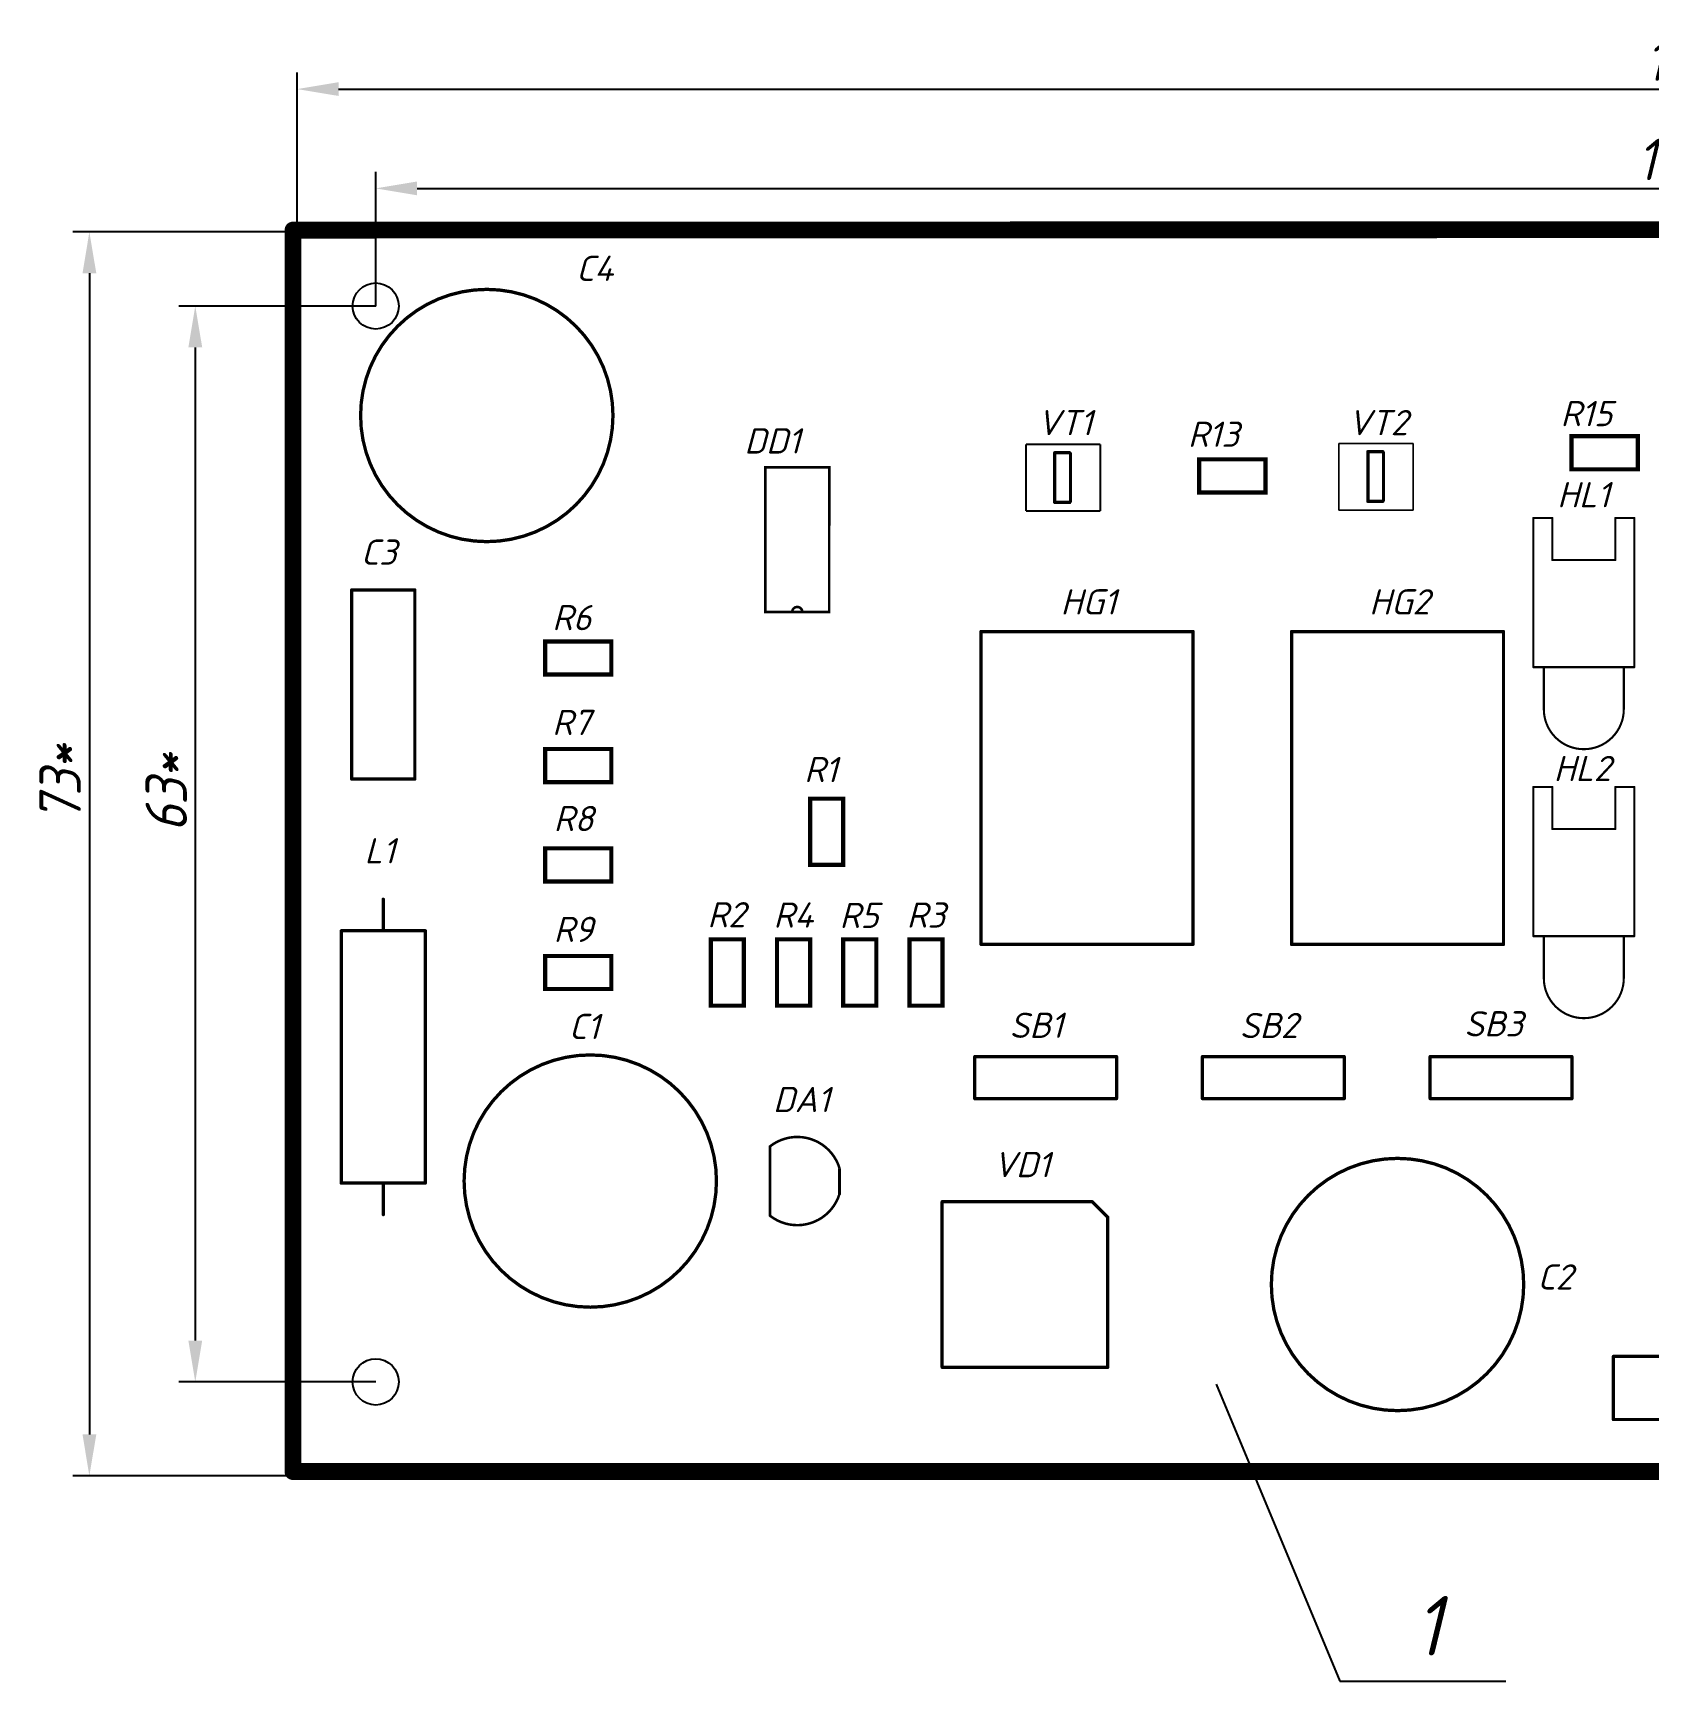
# Model space of a CAD drawing. Header units: millimetres. Extents: x 255 to 1987, y -1 to 775.
# Drawn here: x 1560.5 to 1755.6, y 387 to 586.1 of the extents above; entities that cross this region are included whole.
import ezdxf

# ---------------------------------------------------------------- set-up
doc = ezdxf.new("R2010")
doc.units = ezdxf.units.MM
doc.header["$LTSCALE"] = 0.5
doc.linetypes.add('ACAD_ISO02W100', pattern=[15, 12, -3])
doc.layers.get('0').update_dxf_attribs({"lineweight": 60})
for name, color, linetype in [('3-размеры', 6, 'Continuous'), ('InternalPlane2', 16, 'Continuous'), ('Title', 7, 'Continuous'), ('TopOverlay', 2, 'Continuous')]:
    doc.layers.add(name, color=color, linetype=linetype)
doc.styles.get("Standard").update_dxf_attribs({"font": 'isocpeui.ttf', "width": 0.9})
doc.dimstyles.new('Standart', dxfattribs={"dimtxt": 5, "dimasz": 5, "dimexe": 2, "dimexo": 0, "dimgap": 1, "dimtad": 1, "dimtoh": 1, "dimdec": 0, "dimtxsty": 'Standard', "dimcen": 2.5, "dimadec": 0, "dimazin": 0, "dimtfac": 1, "dimtdec": 0, "dimtmove": 0, "dimatfit": 3, "dimldrblk": 'DOTSMALL', "dimfxl": 1, "dimarcsym": 0})

# ---------------------------------------------------------------- blocks, each defined once
blk = doc.blocks.new('*D51')
at = {"layer": '3-размеры', "color": 0, "lineweight": -2, "transparency": 16777216}
for p, q in [((1592.41, 562.3), (1592.41, 581.34)), ((1915.3, 562.3), (1915.3, 581.34)), ((1597.41, 579.34), (1910.3, 579.34))]:
    blk.add_line(p, q, dxfattribs=at)
at = {"layer": '3-размеры', "color": 0, "lineweight": 40, "transparency": 16777216}
for points in [[(1597.41, 580.18), (1597.41, 578.51), (1592.41, 579.34)], [(1910.3, 580.18), (1910.3, 578.51), (1915.3, 579.34)]]:
    blk.add_solid(points, dxfattribs=at)
at = {"layer": '3-размеры', "color": 0, "transparency": 16777216, "insert": (1761.09, 582.84), "char_height": 5, "attachment_point": 5}
blk.add_mtext('160*', dxfattribs=at)
blk = doc.blocks.new('_DotSmall')
at = {"color": 0, "linetype": 'ByBlock', "const_width": 0.5}
blk.add_lwpolyline([(-0.0625, 0, 1), (0.0625, 0, 1)], format="xyb", close=True, dxfattribs=at)
blk = doc.blocks.new('*D52')
at = {"layer": '3-размеры', "color": 0, "lineweight": -2, "transparency": 16777216}
for p, q in [((1601.88, 553.13), (1601.88, 569.34)), ((1905.59, 553.13), (1905.59, 569.34)), ((1606.88, 567.34), (1900.59, 567.34))]:
    blk.add_line(p, q, dxfattribs=at)
at = {"layer": '3-размеры', "color": 0, "lineweight": 40, "transparency": 16777216}
for points in [[(1606.88, 568.18), (1606.88, 566.51), (1601.88, 567.34)], [(1900.59, 568.18), (1900.59, 566.51), (1905.59, 567.34)]]:
    blk.add_solid(points, dxfattribs=at)
at = {"layer": '3-размеры', "color": 0, "transparency": 16777216, "insert": (1760.09, 570.84), "char_height": 5, "attachment_point": 5}
blk.add_mtext('150*', dxfattribs=at)
blk = doc.blocks.new('*D53')
at = {"layer": '3-размеры', "color": 0, "lineweight": -2, "transparency": 16777216}
for p, q in [((1592.36, 562.08), (1565.3, 562.08)), ((1567.3, 557.08), (1567.3, 416.79)), ((1591.9, 411.79), (1565.3, 411.79))]:
    blk.add_line(p, q, dxfattribs=at)
at = {"layer": '3-размеры', "color": 0, "lineweight": 40, "transparency": 16777216}
for points in [[(1566.47, 557.08), (1568.14, 557.08), (1567.3, 562.08)], [(1566.47, 416.79), (1568.14, 416.79), (1567.3, 411.79)]]:
    blk.add_solid(points, dxfattribs=at)
at = {"layer": '3-размеры', "color": 0, "transparency": 16777216, "insert": (1563.77, 495.48), "char_height": 5, "attachment_point": 5, "rotation": 90}
blk.add_mtext('73*', dxfattribs=at)
blk = doc.blocks.new('*D54')
at = {"layer": '3-размеры', "color": 0, "lineweight": -2, "transparency": 16777216}
for p, q in [((1601.88, 553.13), (1578.09, 553.13)), ((1580.09, 548.13), (1580.09, 428.13)), ((1601.88, 423.13), (1578.09, 423.13))]:
    blk.add_line(p, q, dxfattribs=at)
at = {"layer": '3-размеры', "color": 0, "lineweight": 40, "transparency": 16777216}
for points in [[(1579.26, 548.13), (1580.93, 548.13), (1580.09, 553.13)], [(1579.26, 428.13), (1580.93, 428.13), (1580.09, 423.13)]]:
    blk.add_solid(points, dxfattribs=at)
at = {"layer": '3-размеры', "color": 0, "transparency": 16777216, "insert": (1576.59, 494.34), "char_height": 5, "attachment_point": 5, "rotation": 90}
blk.add_mtext('63*', dxfattribs=at)

msp = doc.modelspace()

# ---------------------------------------------------------------- linework, layer by layer
at = {"layer": 'InternalPlane2', "const_width": 2.03}
for points in [[(1591.9, 562.3), (1910.3, 562.4)], [(1591.9, 412.3), (1591.9, 562.3)], [(1591.9, 412.3), (1915.2, 412.3)]]:
    msp.add_lwpolyline(points, dxfattribs=at)
at = {"layer": 'InternalPlane2', "const_width": 1.02}
for points in [[(1591.39, 562.3, 1), (1592.41, 562.3, 1)], [(1591.39, 562.3, 1), (1592.41, 562.3, 1)], [(1591.39, 412.3, 1), (1592.41, 412.3, 1)], [(1591.39, 412.3, 1), (1592.41, 412.3, 1)]]:
    msp.add_lwpolyline(points, format="xyb", close=True, dxfattribs=at)
at = {"layer": 'Title'}
for p, q in [((1703.38, 422.85), (1718.32, 386.99)), ((1718.32, 386.99), (1738.38, 386.99))]:
    msp.add_line(p, q, dxfattribs=at)
at = {"layer": 'TopOverlay', "lineweight": 40}
for p, q in [((1685.8, 535.4), (1685.8, 529.42)), ((1723.62, 535.53), (1723.62, 529.54)), ((1657.9, 445.76), (1657.9, 448.88))]:
    msp.add_line(p, q, dxfattribs=at)
at = {"layer": 'TopOverlay'}
for points, const_width in [([(1630.54, 539.9, 1), (1600.06, 539.9, 1)], 0.4), ([(1599.96, 539.9, 1), (1600.16, 539.9, 1)], 0.2), ([(1630.44, 539.9, 1), (1630.64, 539.9, 1)], 0.2), ([(1721.62, 535.53, 1), (1721.82, 535.53, 1)], 0.2), ([(1721.62, 535.53, 1), (1721.82, 535.53, 1)], 0.2), ([(1723.42, 535.53, 1), (1723.62, 535.53, 1)], 0.2), ([(1649.57, 533.64, 1), (1649.73, 533.64, 1)], 0.152), ([(1655.87, 533.64, 1), (1656.03, 533.64, 1)], 0.152), ([(1683.8, 535.4, 1), (1684, 535.4, 1)], 0.2), ([(1683.8, 535.4, 1), (1684, 535.4, 1)], 0.2), ([(1683.8, 533.8, 1), (1684, 533.8, 1)], 0.2), ([(1685.6, 535.4, 1), (1685.8, 535.4, 1)], 0.2), ([(1721.62, 533.93, 1), (1721.82, 533.93, 1)], 0.2), ([(1683.8, 531, 1), (1684, 531, 1)], 0.2), ([(1721.62, 531.13, 1), (1721.82, 531.13, 1)], 0.2), ([(1721.62, 529.53, 1), (1721.82, 529.53, 1)], 0.2), ([(1721.62, 529.53, 1), (1721.82, 529.53, 1)], 0.2), ([(1723.42, 529.53, 1), (1723.62, 529.53, 1)], 0.2), ([(1683.8, 529.4, 1), (1684, 529.4, 1)], 0.2), ([(1683.8, 529.4, 1), (1684, 529.4, 1)], 0.2), ([(1685.6, 529.4, 1), (1685.8, 529.4, 1)], 0.2), ([(1741.64, 527.52, 1), (1741.77, 527.52, 1)], 0.127), ([(1741.64, 527.52, 1), (1741.77, 527.52, 1)], 0.127), ([(1743.93, 527.52, 1), (1744.05, 527.52, 1)], 0.127), ([(1743.93, 527.52, 1), (1744.05, 527.52, 1)], 0.127), ([(1751.55, 527.52, 1), (1751.67, 527.52, 1)], 0.127), ([(1751.55, 527.52, 1), (1751.67, 527.52, 1)], 0.127), ([(1753.83, 527.52, 1), (1753.96, 527.52, 1)], 0.127), ([(1753.83, 527.52, 1), (1753.96, 527.52, 1)], 0.127), ([(1743.93, 522.44, 1), (1744.05, 522.44, 1)], 0.127), ([(1743.93, 522.44, 1), (1744.05, 522.44, 1)], 0.127), ([(1751.55, 522.44, 1), (1751.67, 522.44, 1)], 0.127), ([(1751.55, 522.44, 1), (1751.67, 522.44, 1)], 0.127), ([(1598.89, 518.83, 1), (1599.09, 518.83, 1)], 0.2), ([(1598.89, 518.83, 1), (1599.09, 518.83, 1)], 0.2), ([(1606.51, 518.83, 1), (1606.71, 518.83, 1)], 0.2), ([(1606.51, 518.83, 1), (1606.71, 518.83, 1)], 0.2), ([(1649.57, 516.16, 1), (1649.73, 516.16, 1)], 0.152), ([(1652.11, 516.16, 1), (1652.27, 516.16, 1)], 0.152), ([(1652.11, 516.16, 1), (1652.27, 516.16, 1)], 0.152), ([(1652.11, 516.16, 1), (1652.27, 516.16, 1)], 0.152), ([(1653.33, 516.16, 1), (1653.49, 516.16, 1)], 0.152), ([(1653.33, 516.16, 1), (1653.49, 516.16, 1)], 0.152), ([(1653.33, 516.16, 1), (1653.49, 516.16, 1)], 0.152), ([(1655.87, 516.16, 1), (1656.03, 516.16, 1)], 0.152), ([(1674.9, 513.8, 1), (1675.1, 513.8, 1)], 0.2), ([(1674.9, 513.8, 1), (1675.1, 513.8, 1)], 0.2), ([(1700.5, 513.8, 1), (1700.7, 513.8, 1)], 0.2), ([(1700.5, 513.8, 1), (1700.7, 513.8, 1)], 0.2), ([(1712.4, 513.8, 1), (1712.6, 513.8, 1)], 0.2), ([(1712.4, 513.8, 1), (1712.6, 513.8, 1)], 0.2), ([(1738, 513.8, 1), (1738.2, 513.8, 1)], 0.2), ([(1738, 513.8, 1), (1738.2, 513.8, 1)], 0.2), ([(1741.64, 509.49, 1), (1741.77, 509.49, 1)], 0.127), ([(1741.64, 509.49, 1), (1741.77, 509.49, 1)], 0.127), ([(1742.91, 509.49, 1), (1743.04, 509.49, 1)], 0.127), ([(1752.56, 509.49, 1), (1752.69, 509.49, 1)], 0.127), ([(1753.83, 509.49, 1), (1753.96, 509.49, 1)], 0.127), ([(1753.83, 509.49, 1), (1753.96, 509.49, 1)], 0.127), ([(1742.91, 504.41, 1), (1743.04, 504.41, 1)], 0.127), ([(1742.91, 504.41, 1), (1743.04, 504.41, 1)], 0.127), ([(1752.56, 504.41, 1), (1752.69, 504.41, 1)], 0.127), ([(1752.56, 504.41, 1), (1752.69, 504.41, 1)], 0.127), ([(1598.89, 495.97, 1), (1599.09, 495.97, 1)], 0.2), ([(1598.89, 495.97, 1), (1599.09, 495.97, 1)], 0.2), ([(1606.51, 495.97, 1), (1606.71, 495.97, 1)], 0.2), ([(1606.51, 495.97, 1), (1606.71, 495.97, 1)], 0.2), ([(1741.64, 495.02, 1), (1741.77, 495.02, 1)], 0.127), ([(1741.64, 495.02, 1), (1741.77, 495.02, 1)], 0.127), ([(1743.93, 495.02, 1), (1744.05, 495.02, 1)], 0.127), ([(1743.93, 495.02, 1), (1744.05, 495.02, 1)], 0.127), ([(1751.55, 495.02, 1), (1751.67, 495.02, 1)], 0.127), ([(1751.55, 495.02, 1), (1751.67, 495.02, 1)], 0.127), ([(1753.83, 495.02, 1), (1753.96, 495.02, 1)], 0.127), ([(1753.83, 495.02, 1), (1753.96, 495.02, 1)], 0.127), ([(1743.93, 489.94, 1), (1744.05, 489.94, 1)], 0.127), ([(1743.93, 489.94, 1), (1744.05, 489.94, 1)], 0.127), ([(1751.55, 489.94, 1), (1751.67, 489.94, 1)], 0.127), ([(1751.55, 489.94, 1), (1751.67, 489.94, 1)], 0.127), ([(1602.7, 481.45, 1), (1602.9, 481.45, 1)], 0.2), ([(1597.62, 477.64, 1), (1597.82, 477.64, 1)], 0.2), ([(1597.62, 477.64, 1), (1597.82, 477.64, 1)], 0.2), ([(1602.7, 477.64, 1), (1602.9, 477.64, 1)], 0.2), ([(1607.78, 477.64, 1), (1607.98, 477.64, 1)], 0.2), ([(1607.78, 477.64, 1), (1607.98, 477.64, 1)], 0.2), ([(1674.9, 476, 1), (1675.1, 476, 1)], 0.2), ([(1674.9, 476, 1), (1675.1, 476, 1)], 0.2), ([(1700.5, 476, 1), (1700.7, 476, 1)], 0.2), ([(1700.5, 476, 1), (1700.7, 476, 1)], 0.2), ([(1712.4, 476, 1), (1712.6, 476, 1)], 0.2), ([(1712.4, 476, 1), (1712.6, 476, 1)], 0.2), ([(1738, 476, 1), (1738.2, 476, 1)], 0.2), ([(1738, 476, 1), (1738.2, 476, 1)], 0.2), ([(1741.64, 476.99, 1), (1741.77, 476.99, 1)], 0.127), ([(1741.64, 476.99, 1), (1741.77, 476.99, 1)], 0.127), ([(1742.91, 476.99, 1), (1743.04, 476.99, 1)], 0.127), ([(1752.56, 476.99, 1), (1752.69, 476.99, 1)], 0.127), ([(1753.83, 476.99, 1), (1753.96, 476.99, 1)], 0.127), ([(1753.83, 476.99, 1), (1753.96, 476.99, 1)], 0.127), ([(1742.91, 471.91, 1), (1743.04, 471.91, 1)], 0.127), ([(1742.91, 471.91, 1), (1743.04, 471.91, 1)], 0.127), ([(1752.56, 471.91, 1), (1752.69, 471.91, 1)], 0.127), ([(1752.56, 471.91, 1), (1752.69, 471.91, 1)], 0.127), ([(1643.04, 447.4, 1), (1612.56, 447.4, 1)], 0.4), ([(1674.14, 462.44, 1), (1674.34, 462.44, 1)], 0.2), ([(1674.14, 462.44, 1), (1674.34, 462.44, 1)], 0.2), ([(1691.26, 462.44, 1), (1691.46, 462.44, 1)], 0.2), ([(1691.26, 462.44, 1), (1691.46, 462.44, 1)], 0.2), ([(1701.64, 462.44, 1), (1701.84, 462.44, 1)], 0.2), ([(1701.64, 462.44, 1), (1701.84, 462.44, 1)], 0.2), ([(1718.76, 462.44, 1), (1718.96, 462.44, 1)], 0.2), ([(1718.76, 462.44, 1), (1718.96, 462.44, 1)], 0.2), ([(1729.14, 462.44, 1), (1729.34, 462.44, 1)], 0.2), ([(1729.14, 462.44, 1), (1729.34, 462.44, 1)], 0.2), ([(1746.26, 462.44, 1), (1746.46, 462.44, 1)], 0.2), ([(1746.26, 462.44, 1), (1746.46, 462.44, 1)], 0.2), ([(1674.14, 457.36, 1), (1674.34, 457.36, 1)], 0.2), ([(1674.14, 457.36, 1), (1674.34, 457.36, 1)], 0.2), ([(1691.26, 457.36, 1), (1691.46, 457.36, 1)], 0.2), ([(1691.26, 457.36, 1), (1691.46, 457.36, 1)], 0.2), ([(1701.64, 457.36, 1), (1701.84, 457.36, 1)], 0.2), ([(1701.64, 457.36, 1), (1701.84, 457.36, 1)], 0.2), ([(1718.76, 457.36, 1), (1718.96, 457.36, 1)], 0.2), ([(1718.76, 457.36, 1), (1718.96, 457.36, 1)], 0.2), ([(1729.14, 457.36, 1), (1729.34, 457.36, 1)], 0.2), ([(1729.14, 457.36, 1), (1729.34, 457.36, 1)], 0.2), ([(1746.26, 457.36, 1), (1746.46, 457.36, 1)], 0.2), ([(1746.26, 457.36, 1), (1746.46, 457.36, 1)], 0.2), ([(1649.42, 451.59, 1), (1649.57, 451.59, 1)], 0.152), ([(1649.44, 451.6, 1), (1649.59, 451.6, 1)], 0.152), ([(1740.54, 434.9, 1), (1710.06, 434.9, 1)], 0.4), ([(1657.82, 448.96, 1), (1657.98, 448.96, 1)], 0.152), ([(1597.62, 447.16, 1), (1597.82, 447.16, 1)], 0.2), ([(1597.62, 447.16, 1), (1597.82, 447.16, 1)], 0.2), ([(1602.7, 447.16, 1), (1602.9, 447.16, 1)], 0.2), ([(1607.78, 447.16, 1), (1607.98, 447.16, 1)], 0.2), ([(1607.78, 447.16, 1), (1607.98, 447.16, 1)], 0.2), ([(1612.46, 447.4, 1), (1612.66, 447.4, 1)], 0.2), ([(1642.94, 447.4, 1), (1643.14, 447.4, 1)], 0.2), ([(1657.82, 445.84, 1), (1657.98, 445.84, 1)], 0.152), ([(1670.2, 444.9, 1), (1670.4, 444.9, 1)], 0.2), ([(1670.2, 444.9, 1), (1670.4, 444.9, 1)], 0.2), ([(1688.33, 444.9, 1), (1688.53, 444.9, 1)], 0.2), ([(1688.33, 444.9, 1), (1688.53, 444.9, 1)], 0.2), ([(1602.7, 443.35, 1), (1602.9, 443.35, 1)], 0.2), ([(1649.42, 443.21, 1), (1649.57, 443.21, 1)], 0.152), ([(1649.44, 443.2, 1), (1649.59, 443.2, 1)], 0.152), ([(1690.2, 443.03, 1), (1690.4, 443.03, 1)], 0.2), ([(1690.2, 443.03, 1), (1690.4, 443.03, 1)], 0.2), ([(1709.96, 434.9, 1), (1710.16, 434.9, 1)], 0.2), ([(1740.44, 434.9, 1), (1740.64, 434.9, 1)], 0.2), ([(1751.27, 426.21, 1), (1751.47, 426.21, 1)], 0.2), ([(1751.27, 426.21, 1), (1751.47, 426.21, 1)], 0.2), ([(1670.2, 424.9, 1), (1670.4, 424.9, 1)], 0.2), ([(1670.2, 424.9, 1), (1670.4, 424.9, 1)], 0.2), ([(1690.2, 424.9, 1), (1690.4, 424.9, 1)], 0.2), ([(1690.2, 424.9, 1), (1690.4, 424.9, 1)], 0.2), ([(1751.27, 418.59, 1), (1751.47, 418.59, 1)], 0.2), ([(1751.27, 418.59, 1), (1751.47, 418.59, 1)], 0.2)]:
    msp.add_lwpolyline(points, format="xyb", close=True, dxfattribs=dict(at, const_width=const_width))
for points, const_width in [([(1680.43, 528.36), (1680.43, 536.42)], 0.23), ([(1680.43, 536.42), (1689.41, 536.42)], 0.23), ([(1689.41, 528.36), (1689.41, 536.42)], 0.23), ([(1718.21, 528.46), (1718.21, 536.52)], 0.23), ([(1718.21, 536.52), (1727.19, 536.52)], 0.23), ([(1721.72, 535.53), (1723.52, 535.53)], 0.4), ([(1721.72, 530.62), (1721.72, 535.53)], 0.4), ([(1727.19, 528.46), (1727.19, 536.52)], 0.23), ([(1648.79, 533.64), (1656.81, 533.64)], 0.305), ([(1648.94, 516.16), (1648.94, 533.64)], 0.305), ([(1656.67, 526.58), (1656.67, 533.79)], 0.305), ([(1683.9, 535.4), (1685.7, 535.4)], 0.4), ([(1683.9, 530.49), (1683.9, 535.4)], 0.4), ([(1656.66, 523.14), (1656.66, 530.35)], 0.305), ([(1683.9, 529.4), (1683.9, 531)], 0.4), ([(1721.72, 529.53), (1721.72, 531.13)], 0.4), ([(1721.72, 529.53), (1723.52, 529.53)], 0.4), ([(1680.43, 528.36), (1689.41, 528.36)], 0.23), ([(1683.9, 529.4), (1685.7, 529.4)], 0.4), ([(1718.21, 528.46), (1727.19, 528.46)], 0.23), ([(1741.7, 509.49), (1741.7, 527.52)], 0.254), ([(1741.7, 527.52), (1743.99, 527.52)], 0.254), ([(1743.99, 522.44), (1743.99, 527.52)], 0.254), ([(1751.61, 522.44), (1751.61, 527.52)], 0.254), ([(1751.61, 527.52), (1753.9, 527.52)], 0.254), ([(1753.9, 509.49), (1753.9, 527.52)], 0.254), ([(1656.66, 516.01), (1656.66, 523.23)], 0.305), ([(1743.99, 522.44), (1751.61, 522.44)], 0.254), ([(1598.99, 518.83), (1606.61, 518.83)], 0.4), ([(1598.99, 495.97), (1598.99, 518.83)], 0.4), ([(1606.61, 495.97), (1606.61, 518.83)], 0.4), ([(1648.79, 516.16), (1652.19, 516.16)], 0.305), ([(1652.19, 516.16), (1653.41, 516.16)], 0.305), ([(1653.41, 516.16), (1656.81, 516.16)], 0.305), ([(1675, 476), (1675, 513.8)], 0.4), ([(1675, 513.8), (1700.6, 513.8)], 0.4), ([(1700.6, 476), (1700.6, 513.8)], 0.4), ([(1712.5, 476), (1712.5, 513.8)], 0.4), ([(1712.5, 513.8), (1738.1, 513.8)], 0.4), ([(1738.1, 476), (1738.1, 513.8)], 0.4), ([(1741.7, 509.49), (1753.9, 509.49)], 0.254), ([(1742.97, 504.41), (1742.97, 509.49)], 0.254), ([(1752.63, 504.41), (1752.63, 509.49)], 0.254), ([(1598.99, 495.97), (1606.61, 495.97)], 0.4), ([(1741.7, 476.99), (1741.7, 495.02)], 0.254), ([(1741.7, 495.02), (1743.99, 495.02)], 0.254), ([(1743.99, 489.94), (1743.99, 495.02)], 0.254), ([(1751.61, 489.94), (1751.61, 495.02)], 0.254), ([(1751.61, 495.02), (1753.9, 495.02)], 0.254), ([(1753.9, 476.99), (1753.9, 495.02)], 0.254), ([(1743.99, 489.94), (1751.61, 489.94)], 0.254), ([(1602.8, 477.64), (1602.8, 481.45)], 0.4), ([(1597.72, 477.64), (1607.88, 477.64)], 0.4), ([(1597.72, 447.16), (1597.72, 477.64)], 0.4), ([(1607.88, 447.16), (1607.88, 477.64)], 0.4), ([(1675, 476), (1700.6, 476)], 0.4), ([(1712.5, 476), (1738.1, 476)], 0.4), ([(1741.7, 476.99), (1753.9, 476.99)], 0.254), ([(1742.97, 471.91), (1742.97, 476.99)], 0.254), ([(1752.63, 471.91), (1752.63, 476.99)], 0.254), ([(1674.24, 462.44), (1691.36, 462.44)], 0.4), ([(1674.24, 457.36), (1674.24, 462.44)], 0.4), ([(1691.36, 457.36), (1691.36, 462.44)], 0.4), ([(1701.74, 462.44), (1718.86, 462.44)], 0.4), ([(1701.74, 457.36), (1701.74, 462.44)], 0.4), ([(1718.86, 457.36), (1718.86, 462.44)], 0.4), ([(1729.24, 462.44), (1746.36, 462.44)], 0.4), ([(1729.24, 457.36), (1729.24, 462.44)], 0.4), ([(1746.36, 457.36), (1746.36, 462.44)], 0.4), ([(1674.24, 457.36), (1691.36, 457.36)], 0.4), ([(1701.74, 457.36), (1718.86, 457.36)], 0.4), ([(1729.24, 457.36), (1746.36, 457.36)], 0.4), ([(1649.5, 443.21), (1649.5, 451.59)], 0.305), ([(1597.72, 447.16), (1607.88, 447.16)], 0.4), ([(1602.8, 443.35), (1602.8, 447.16)], 0.4), ([(1670.3, 444.9), (1688.43, 444.9)], 0.4), ([(1670.3, 424.9), (1670.3, 444.9)], 0.4), ([(1688.43, 444.9), (1690.3, 443.03)], 0.4), ([(1690.3, 424.9), (1690.3, 443.03)], 0.4), ([(1751.37, 418.59), (1751.37, 426.21)], 0.4), ([(1751.37, 426.21), (1774.23, 426.21)], 0.4), ([(1670.3, 424.9), (1690.3, 424.9)], 0.4), ([(1751.37, 418.59), (1774.23, 418.59)], 0.4)]:
    msp.add_lwpolyline(points, dxfattribs=dict(at, const_width=const_width))
for points in [[(1746.32, 535.4, 0.508, 0.508, 0), (1746.32, 537.4, 0.508, 0.508, 0), (1754.32, 537.4, 0.508, 0.508, 0), (1754.32, 533.4, 0.508, 0.508, 0), (1746.32, 533.4, 0.508, 0.508, 0)], [(1701.35, 532.6, 0.508, 0.508, 0), (1701.35, 534.6, 0.508, 0.508, 0), (1709.35, 534.6, 0.508, 0.508, 0), (1709.35, 530.6, 0.508, 0.508, 0), (1701.35, 530.6, 0.508, 0.508, 0)], [(1622.35, 510.6, 0.508, 0.508, 0), (1622.35, 512.6, 0.508, 0.508, 0), (1630.35, 512.6, 0.508, 0.508, 0), (1630.35, 508.6, 0.508, 0.508, 0), (1622.35, 508.6, 0.508, 0.508, 0)], [(1622.35, 497.6, 0.508, 0.508, 0), (1622.35, 499.6, 0.508, 0.508, 0), (1630.35, 499.6, 0.508, 0.508, 0), (1630.35, 495.6, 0.508, 0.508, 0), (1622.35, 495.6, 0.508, 0.508, 0)], [(1656.35, 485.6, 0.508, 0.508, 0), (1654.35, 485.6, 0.508, 0.508, 0), (1654.35, 493.6, 0.508, 0.508, 0), (1658.35, 493.6, 0.508, 0.508, 0), (1658.35, 485.6, 0.508, 0.508, 0)], [(1622.35, 485.6, 0.508, 0.508, 0), (1622.35, 487.6, 0.508, 0.508, 0), (1630.35, 487.6, 0.508, 0.508, 0), (1630.35, 483.6, 0.508, 0.508, 0), (1622.35, 483.6, 0.508, 0.508, 0)], [(1644.35, 468.6, 0.508, 0.508, 0), (1642.35, 468.6, 0.508, 0.508, 0), (1642.35, 476.6, 0.508, 0.508, 0), (1646.35, 476.6, 0.508, 0.508, 0), (1646.35, 468.6, 0.508, 0.508, 0)], [(1652.35, 468.6, 0.508, 0.508, 0), (1650.35, 468.6, 0.508, 0.508, 0), (1650.35, 476.6, 0.508, 0.508, 0), (1654.35, 476.6, 0.508, 0.508, 0), (1654.35, 468.6, 0.508, 0.508, 0)], [(1660.35, 468.6, 0.508, 0.508, 0), (1658.35, 468.6, 0.508, 0.508, 0), (1658.35, 476.6, 0.508, 0.508, 0), (1662.35, 476.6, 0.508, 0.508, 0), (1662.35, 468.6, 0.508, 0.508, 0)], [(1668.35, 468.6, 0.508, 0.508, 0), (1666.35, 468.6, 0.508, 0.508, 0), (1666.35, 476.6, 0.508, 0.508, 0), (1670.35, 476.6, 0.508, 0.508, 0), (1670.35, 468.6, 0.508, 0.508, 0)], [(1622.35, 472.6, 0.508, 0.508, 0), (1622.35, 474.6, 0.508, 0.508, 0), (1630.35, 474.6, 0.508, 0.508, 0), (1630.35, 470.6, 0.508, 0.508, 0), (1622.35, 470.6, 0.508, 0.508, 0)]]:
    msp.add_lwpolyline(points, format="xyseb", close=True, dxfattribs=at)
for points, const_width in [([(1652.19, 516.16, -1), (1653.41, 516.16)], 0.305), ([(1752.63, 504.41, -1), (1742.97, 504.41)], 0.254), ([(1752.63, 471.91, -1), (1742.97, 471.91)], 0.254), ([(1649.52, 451.6, -0.526125), (1657.9, 448.96)], 0.305), ([(1657.9, 445.84, -0.526125), (1649.52, 443.2)], 0.305)]:
    msp.add_lwpolyline(points, format="xyb", dxfattribs=dict(at, const_width=const_width))
for centre in [(1601.88, 553.13), (1601.88, 423.13)]:
    msp.add_circle(centre, 2.79, dxfattribs=at)

# ---------------------------------------------------------------- texts
at = {"color": 7, "linetype": 'ACAD_ISO02W100', "true_color": 0xffffff, "insert": (1727.38, 397.27), "char_height": 6, "width": 48.9379, "attachment_point": 1, "line_spacing_factor": 0.5}
msp.add_mtext('{\\H1.2x;1}', dxfattribs=at)
at = {"layer": 'TopOverlay'}
for s, p in [('C4', (1626.09, 556.16)), ('R15', (1744.98, 538.61)), ('VT1', (1681.79, 537.52)), ('VT2', (1719.32, 537.52)), ('DD1', (1646.4, 535.31)), ('R13', (1699.98, 536.11)), ('HL1', (1744.58, 528.81)), ('C3', (1600.09, 521.87)), ('HG1', (1684.6, 515.86)), ('HG2', (1721.87, 515.86)), ('R6', (1623.19, 513.96)), ('R7', (1623.19, 501.29)), ('R1', (1653.63, 495.6)), ('HL2', (1744.16, 495.73)), ('R8', (1623.37, 489.68)), ('L1', (1600.52, 485.79)), ('R2', (1641.94, 478.06)), ('R4', (1649.92, 478.02)), ('R5', (1657.9, 477.98)), ('R3', (1666.01, 478.02)), ('R9', (1623.37, 476.29)), ('C1', (1625.21, 464.56)), ('SВ1', (1678.42, 464.7)), ('SВ2', (1706.23, 464.67)), ('SВ3', (1733.35, 464.88)), ('DA1', (1649.86, 455.73)), ('VD1', (1676.47, 447.87)), ('C2', (1742.2, 434.29))]:
    msp.add_text(s, height=3.048, dxfattribs=at).set_placement(p)

# ---------------------------------------------------------------- dimensions: what is measured, and where the dimension line sits
at = {"layer": '3-размеры'}
for base, p1, p2, text, picture, middle in [((1915.3, 579.34), (1592.41, 562.3), (1915.3, 562.3), '160*', '*D51', (1761.09, 579.34)), ((1905.59, 567.34), (1601.88, 553.13), (1905.59, 553.13), '150*', '*D52', (1760.09, 567.34))]:
    dim = msp.add_linear_dim(base=base, p1=p1, p2=p2, text=text, dimstyle='Standart', dxfattribs=at)
    dim.commit()
    dim.dimension.update_dxf_attribs({"geometry": picture, "text_midpoint": middle, "dimtype": 160})
for base, p1, p2, text, picture, middle in [((1567.3, 411.79), (1592.36, 562.08), (1591.9, 411.79), '73*', '*D53', (1567.3, 495.48)), ((1580.09, 423.13), (1601.88, 553.13), (1601.88, 423.13), '63*', '*D54', (1580.09, 494.34))]:
    dim = msp.add_linear_dim(base=base, p1=p1, p2=p2, angle=90, text=text, dimstyle='Standart', dxfattribs=at)
    dim.commit()
    dim.dimension.update_dxf_attribs({"geometry": picture, "text_midpoint": middle, "dimtype": 160})

doc.saveas('drawing.dxf')
